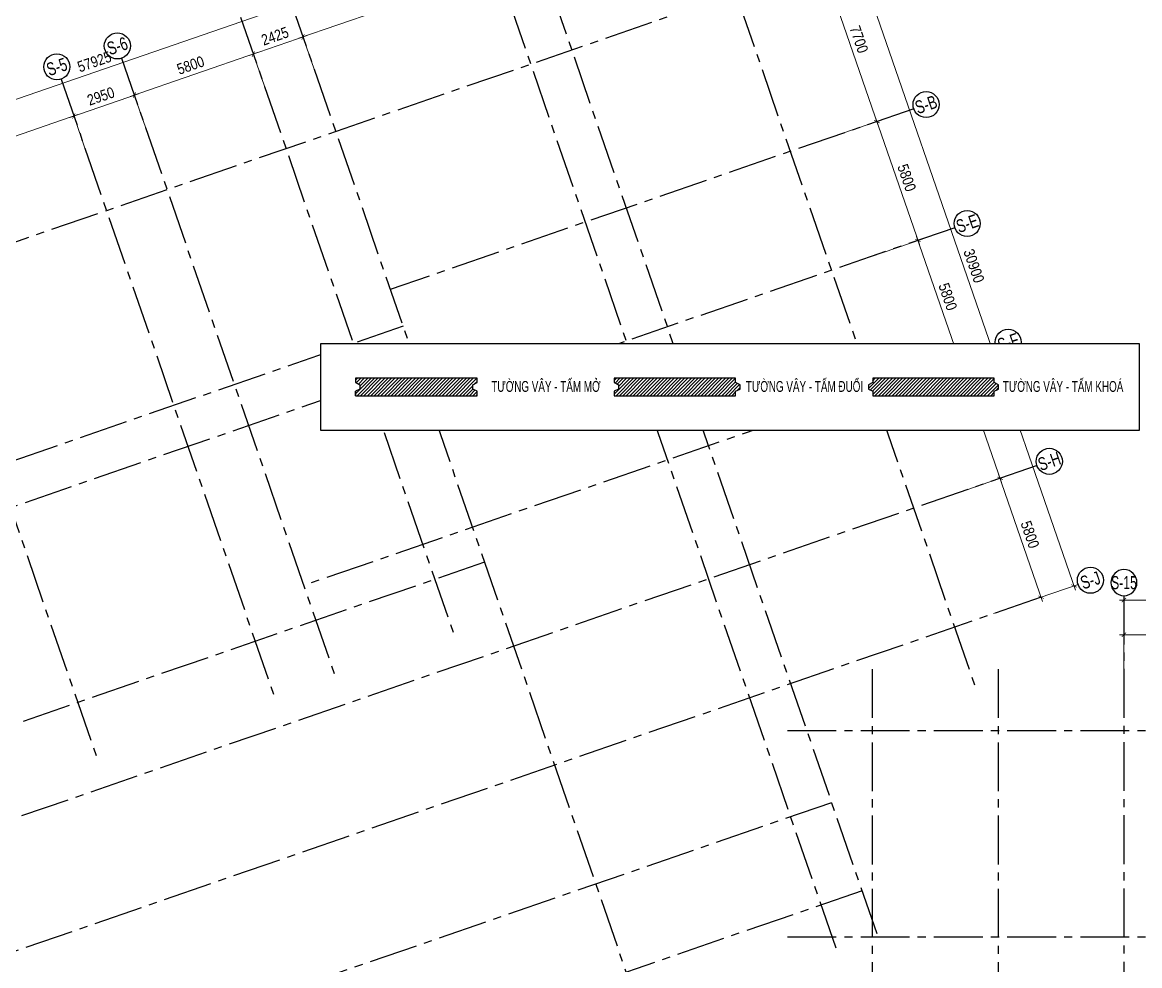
# Model space of a CAD drawing. Header units: millimetres. Extents: x 0 to 837459, y -815537 to -10000.
# Drawn here: x 541964 to 593447, y -519862 to -476374 of the extents above; entities that cross this region are included whole.
import ezdxf
from ezdxf.enums import TextEntityAlignment as Align
from ezdxf.xclip import XClip

# ---------------------------------------------------------------- set-up
doc = ezdxf.new("R2010")
doc.units = ezdxf.units.MM
doc.header["$LTSCALE"] = 100
doc.header["$XCLIPFRAME"] = 0
doc.set_wipeout_variables(frame=1)
doc.header["$PDMODE"] = 32
doc.header["$PDSIZE"] = 2.5
for name, pattern in [('CENTER2', [1.125, 0.75, -0.125, 0.125, -0.125]), ('DASHDOT', [1, 0.5, -0.25, 0, -0.25]), ('DASHED', [4.5, 3, -1.5])]:
    doc.linetypes.add(name, pattern=pattern)
for name, color, linetype in [('ccu11-Betong', 6, 'Continuous'), ('ccu11-Hatch', 250, 'Continuous'), ('ccu11-Khuat', 9, 'DASHED'), ('ccu11-Mb', 8, 'Continuous'), ('ccu11-Text', 31, 'Continuous'), ('ccu11-Thay', 7, 'Continuous'), ('ccu12-Hatch', 250, 'Continuous'), ('ccu12-Truc', 13, 'CENTER2'), ('KT-Dim', 8, 'Continuous'), ('Xref_ST_MBDV Cot vach 30.7.2022|Xref_ST_MBDV Cot vach 30.7.2022|Xref_ST_MBDV Cot vach 30.7.2022|Xref_ST_MBDV Cot vach 30.7.2022|A-GRID-SYM', 50, 'Continuous')]:
    doc.layers.add(name, color=color, linetype=linetype)
doc.layers.add('ccu12-Tencaukien', color=9, linetype='Continuous', lineweight=15)
doc.styles.add('Arial Narrow', font='ARIALN.TTF')
doc.styles.add('ccu11-VnAvantH', font='')
doc.styles.add('HBA-Text', font='GOTHIC.TTF')
doc.styles.get('ccu11-VnAvantH').set_extended_font_data('.VnAvantH')
doc.dimstyles.new('ccu12-200', dxfattribs={"dimscale": 200, "dimtxt": 2.5, "dimasz": 1, "dimexe": 1, "dimexo": 2, "dimgap": 1, "dimtad": 1, "dimdec": 0, "dimdsep": 46, "dimtxsty": 'Arial Narrow', "dimblk": 'ARCHTICK', "dimcen": -1, "dimdle": 1, "dimclrd": 256, "dimclre": 256, "dimclrt": 3, "dimadec": 0, "dimazin": 2, "dimtfac": 0.1, "dimtdec": 0, "dimtmove": 0, "dimatfit": 1, "dimldrblk": 'ARCHTICK', "dimfxl": 1, "dimtvp": 0.833333, "dimtolj": 1, "dimtzin": 12, "dimarcsym": 0})

# ---------------------------------------------------------------- blocks, each defined once
blk = doc.blocks.new('_ARCHTICK')
at = {"color": 0, "linetype": 'ByBlock', "const_width": 0.15}
blk.add_lwpolyline([(-0.5, -0.5), (0.5, 0.5)], dxfattribs=at)
blk = doc.blocks.new('*D139')
at = {"layer": 'Defpoints', "color": 0, "transparency": 16777216}
for p in [(369540, -50987), (374002, -55583), (371432, -56470, 0)]:
    blk.add_point(p, dxfattribs=at)
at = {"layer": 'KT-Dim', "lineweight": -2, "transparency": 16777216}
for p, q in [((372044, -49911), (374067, -55772)), ((369918, -50857), (372298, -50035)), ((371810, -56339), (374191, -55518))]:
    blk.add_line(p, q, dxfattribs=at)
at = {"layer": 'KT-Dim', "lineweight": -2, "transparency": 16777216, "xscale": 200, "yscale": 200, "zscale": 200}
for p, rotation in [((372109, -50100), 109.047107476038), ((374002, -55583), 289.047107476038)]:
    blk.add_blockref('_ARCHTICK', p, dxfattribs=dict(at, rotation=rotation))
at = {"layer": 'KT-Dim', "color": 3, "transparency": 16777216, "insert": (373486, -52693), "char_height": 500, "attachment_point": 5, "rotation": 289.0471, "style": 'Arial Narrow'}
blk.add_mtext('\\A1;5800', dxfattribs=at)
blk = doc.blocks.new('*D140')
at = {"layer": 'Defpoints', "color": 0, "transparency": 16777216}
for p in [(367648, -45505, 0), (372110, -50100), (369540, -50987)]:
    blk.add_point(p, dxfattribs=at)
at = {"layer": 'KT-Dim', "lineweight": -2, "transparency": 16777216}
for p, q in [((368026, -45374), (370406, -44552)), ((370151, -44429), (372175, -50289)), ((369918, -50857), (372299, -50035))]:
    blk.add_line(p, q, dxfattribs=at)
at = {"layer": 'KT-Dim', "lineweight": -2, "transparency": 16777216, "xscale": 200, "yscale": 200, "zscale": 200}
for p, rotation in [((370217, -44618), 109.047107476038), ((372110, -50100), 289.047107476038)]:
    blk.add_blockref('_ARCHTICK', p, dxfattribs=dict(at, rotation=rotation))
at = {"layer": 'KT-Dim', "color": 3, "transparency": 16777216, "insert": (371593, -47210), "char_height": 500, "attachment_point": 5, "rotation": 289.0471, "style": 'Arial Narrow'}
blk.add_mtext('\\A1;5800', dxfattribs=at)
blk = doc.blocks.new('*D144')
at = {"layer": 'Defpoints', "color": 0, "transparency": 16777216}
for p in [(371433, -56470, 0), (375894, -61065), (373325, -61952, 0)]:
    blk.add_point(p, dxfattribs=at)
at = {"layer": 'KT-Dim', "lineweight": -2, "transparency": 16777216}
for p, q in [((371811, -56339), (374191, -55518)), ((373936, -55394), (375960, -61254)), ((373703, -61822), (376084, -61000))]:
    blk.add_line(p, q, dxfattribs=at)
at = {"layer": 'KT-Dim', "lineweight": -2, "transparency": 16777216, "xscale": 200, "yscale": 200, "zscale": 200}
for p, rotation in [((374002, -55583), 109.047107476038), ((375894, -61065), 289.047107476038)]:
    blk.add_blockref('_ARCHTICK', p, dxfattribs=dict(at, rotation=rotation))
at = {"layer": 'KT-Dim', "color": 3, "transparency": 16777216, "insert": (375378, -58176), "char_height": 500, "attachment_point": 5, "rotation": 289.0471, "style": 'Arial Narrow'}
blk.add_mtext('\\A1;5800', dxfattribs=at)
blk = doc.blocks.new('*D145')
at = {"layer": 'Defpoints', "color": 0, "transparency": 16777216}
for p in [(373326, -61952, 0), (377787, -66548), (375218, -67435, 0)]:
    blk.add_point(p, dxfattribs=at)
at = {"layer": 'KT-Dim', "lineweight": -2, "transparency": 16777216}
for p, q in [((373704, -61822), (376084, -61000)), ((375829, -60876), (377853, -66737)), ((375596, -67304), (377976, -66483))]:
    blk.add_line(p, q, dxfattribs=at)
at = {"layer": 'KT-Dim', "lineweight": -2, "transparency": 16777216, "xscale": 200, "yscale": 200, "zscale": 200}
for p, rotation in [((375894, -61065), 109.047107476038), ((377787, -66548), 289.047107476038)]:
    blk.add_blockref('_ARCHTICK', p, dxfattribs=dict(at, rotation=rotation))
at = {"layer": 'KT-Dim', "color": 3, "transparency": 16777216, "insert": (377271, -63658), "char_height": 500, "attachment_point": 5, "rotation": 289.0471, "style": 'Arial Narrow'}
blk.add_mtext('\\A1;5800', dxfattribs=at)
blk = doc.blocks.new('GRID-SYM-flat-91')
at = {"layer": 'Xref_ST_MBDV Cot vach 30.7.2022|Xref_ST_MBDV Cot vach 30.7.2022|Xref_ST_MBDV Cot vach 30.7.2022|Xref_ST_MBDV Cot vach 30.7.2022|A-GRID-SYM'}
blk.add_circle((0, 0, 0), 900, dxfattribs=at)
at = {"layer": 'Xref_ST_MBDV Cot vach 30.7.2022|Xref_ST_MBDV Cot vach 30.7.2022|Xref_ST_MBDV Cot vach 30.7.2022|Xref_ST_MBDV Cot vach 30.7.2022|A-GRID-SYM', "style": 'HBA-Text'}
blk.add_attdef('GRID', text='', height=900, rotation=19.04714, dxfattribs=at).set_placement((0, 0, 0), align=Align.MIDDLE_CENTER)
blk = doc.blocks.new('GRID-SYM-flat-103')
at = {"layer": 'Xref_ST_MBDV Cot vach 30.7.2022|Xref_ST_MBDV Cot vach 30.7.2022|Xref_ST_MBDV Cot vach 30.7.2022|Xref_ST_MBDV Cot vach 30.7.2022|A-GRID-SYM'}
blk.add_circle((0, 0, 0), 900, dxfattribs=at)
at = {"layer": 'Xref_ST_MBDV Cot vach 30.7.2022|Xref_ST_MBDV Cot vach 30.7.2022|Xref_ST_MBDV Cot vach 30.7.2022|Xref_ST_MBDV Cot vach 30.7.2022|A-GRID-SYM', "style": 'HBA-Text'}
blk.add_attdef('GRID', text='', height=900, rotation=19.04714, dxfattribs=at).set_placement((0, 0, 0), align=Align.MIDDLE_CENTER)
blk = doc.blocks.new('*D118')
at = {"layer": 'Defpoints', "color": 0, "transparency": 16777216}
for p in [(333214, -44363), (333962, -46528), (325785, -49351)]:
    blk.add_point(p, dxfattribs=at)
at = {"layer": 'KT-Dim', "lineweight": -2, "transparency": 16777216}
for p, q in [((333831, -46150), (333149, -44174)), ((324849, -47251), (333403, -44298)), ((325655, -48973), (324972, -46997))]:
    blk.add_line(p, q, dxfattribs=at)
at = {"layer": 'KT-Dim', "lineweight": -2, "transparency": 16777216, "xscale": 200, "yscale": 200, "zscale": 200}
for p, rotation in [((333214, -44363), 19.04713796363416), ((325038, -47186), 199.0471379636342)]:
    blk.add_blockref('_ARCHTICK', p, dxfattribs=dict(at, rotation=rotation))
at = {"layer": 'KT-Dim', "color": 3, "transparency": 16777216, "insert": (328977, -45344), "char_height": 500, "attachment_point": 5, "rotation": 19.0471, "style": 'Arial Narrow'}
blk.add_mtext('\\A1;8650', dxfattribs=at)
blk = doc.blocks.new('*D119')
at = {"layer": 'Defpoints', "color": 0, "transparency": 16777216}
for p in [(336003, -43400), (336750, -45566), (333962, -46528)]:
    blk.add_point(p, dxfattribs=at)
at = {"layer": 'KT-Dim', "lineweight": -2, "transparency": 16777216}
for p, q in [((336620, -45188), (335937, -43211)), ((333025, -44428), (336192, -43335)), ((333831, -46150), (333149, -44174))]:
    blk.add_line(p, q, dxfattribs=at)
at = {"layer": 'KT-Dim', "lineweight": -2, "transparency": 16777216, "xscale": 200, "yscale": 200, "zscale": 200}
for p, rotation in [((336003, -43400), 19.04713796363416), ((333214, -44363), 199.0471379636342)]:
    blk.add_blockref('_ARCHTICK', p, dxfattribs=dict(at, rotation=rotation))
at = {"layer": 'KT-Dim', "color": 3, "transparency": 16777216, "insert": (334460, -43451), "char_height": 500, "attachment_point": 5, "rotation": 19.0471, "style": 'Arial Narrow'}
blk.add_mtext('\\A1;2950', dxfattribs=at)
blk = doc.blocks.new('*D120')
at = {"layer": 'Defpoints', "color": 0, "transparency": 16777216}
for p in [(341485, -41507), (342233, -43673), (336750, -45566)]:
    blk.add_point(p, dxfattribs=at)
at = {"layer": 'KT-Dim', "lineweight": -2, "transparency": 16777216}
for p, q in [((335814, -43466), (341674, -41442)), ((342102, -43295), (341420, -41318)), ((336620, -45188), (335937, -43211))]:
    blk.add_line(p, q, dxfattribs=at)
at = {"layer": 'KT-Dim', "lineweight": -2, "transparency": 16777216, "xscale": 200, "yscale": 200, "zscale": 200}
for p, rotation in [((341485, -41507), 19.04713796363416), ((336003, -43400), 199.0471379636342)]:
    blk.add_blockref('_ARCHTICK', p, dxfattribs=dict(at, rotation=rotation))
at = {"layer": 'KT-Dim', "color": 3, "transparency": 16777216, "insert": (338595, -42023), "char_height": 500, "attachment_point": 5, "rotation": 19.0471, "style": 'Arial Narrow'}
blk.add_mtext('\\A1;5800', dxfattribs=at)
blk = doc.blocks.new('*D121')
at = {"layer": 'Defpoints', "color": 0, "transparency": 16777216}
for p in [(343777, -40716), (344525, -42881), (342233, -43673)]:
    blk.add_point(p, dxfattribs=at)
at = {"layer": 'KT-Dim', "lineweight": -2, "transparency": 16777216}
for p, q in [((341296, -41573), (343966, -40651)), ((344394, -42503), (343712, -40527)), ((342102, -43295), (341420, -41318))]:
    blk.add_line(p, q, dxfattribs=at)
at = {"layer": 'KT-Dim', "lineweight": -2, "transparency": 16777216, "xscale": 200, "yscale": 200, "zscale": 200}
for p, rotation in [((343777, -40716), 19.04713796363416), ((341485, -41507), 199.0471379636342)]:
    blk.add_blockref('_ARCHTICK', p, dxfattribs=dict(at, rotation=rotation))
at = {"layer": 'KT-Dim', "color": 3, "transparency": 16777216, "insert": (342483, -40681), "char_height": 500, "attachment_point": 5, "rotation": 19.0471, "style": 'Arial Narrow'}
blk.add_mtext('\\A1;2425', dxfattribs=at)
blk = doc.blocks.new('*D122')
at = {"layer": 'Defpoints', "color": 0, "transparency": 16777216}
for p in [(352757, -37616), (353505, -39781), (344525, -42881)]:
    blk.add_point(p, dxfattribs=at)
at = {"layer": 'KT-Dim', "lineweight": -2, "transparency": 16777216}
for p, q in [((343588, -40781), (352946, -37550)), ((353374, -39403), (352692, -37427)), ((344394, -42503), (343712, -40527))]:
    blk.add_line(p, q, dxfattribs=at)
at = {"layer": 'KT-Dim', "lineweight": -2, "transparency": 16777216, "xscale": 200, "yscale": 200, "zscale": 200}
for p, rotation in [((352757, -37616), 19.04713796363416), ((343777, -40716), 199.0471379636342)]:
    blk.add_blockref('_ARCHTICK', p, dxfattribs=dict(at, rotation=rotation))
at = {"layer": 'KT-Dim', "color": 3, "transparency": 16777216, "insert": (348119, -38736), "char_height": 500, "attachment_point": 5, "rotation": 19.0471, "style": 'Arial Narrow'}
blk.add_mtext('\\A1;9500', dxfattribs=at)
blk = doc.blocks.new('*D125')
at = {"layer": 'Defpoints', "color": 0, "transparency": 16777216}
for p in [(363163, -37115), (306934, -51743), (308410, -56019, 0)]:
    blk.add_point(p, dxfattribs=at)
at = {"layer": 'KT-Dim', "lineweight": -2, "transparency": 16777216}
for p, q in [((361876, -32774), (306745, -51809)), ((363033, -36737), (361622, -32650)), ((308280, -55641), (306869, -51554))]:
    blk.add_line(p, q, dxfattribs=at)
at = {"layer": 'KT-Dim', "lineweight": -2, "transparency": 16777216, "xscale": 200, "yscale": 200, "zscale": 200}
for p, rotation in [((361687, -32839), 19.0477163778953), ((306934, -51743), 199.0477163778953)]:
    blk.add_blockref('_ARCHTICK', p, dxfattribs=dict(at, rotation=rotation))
at = {"layer": 'KT-Dim', "color": 3, "transparency": 16777216, "insert": (334162, -41861), "char_height": 500, "attachment_point": 5, "rotation": 19.0477, "style": 'Arial Narrow'}
blk.add_mtext('\\A1;57925', dxfattribs=at)
blk = doc.blocks.new('*D126')
at = {"layer": 'Defpoints', "color": 0, "transparency": 16777216}
for p in [(366647, -37704, 0), (379300, -66026), (376730, -66913, 0)]:
    blk.add_point(p, dxfattribs=at)
at = {"layer": 'KT-Dim', "lineweight": -2, "transparency": 16777216}
for p, q in [((367025, -37574), (369405, -36752)), ((369150, -36628), (379365, -66215)), ((377108, -66782), (379489, -65960))]:
    blk.add_line(p, q, dxfattribs=at)
at = {"layer": 'KT-Dim', "lineweight": -2, "transparency": 16777216, "xscale": 200, "yscale": 200, "zscale": 200}
for p, rotation in [((369216, -36817), 109.047107476038), ((379300, -66026), 289.047107476038)]:
    blk.add_blockref('_ARCHTICK', p, dxfattribs=dict(at, rotation=rotation))
at = {"layer": 'KT-Dim', "color": 3, "transparency": 16777216, "insert": (374688, -51273), "char_height": 500, "attachment_point": 5, "rotation": 289.0471, "style": 'Arial Narrow'}
blk.add_mtext('\\A1;30900', dxfattribs=at)
blk = doc.blocks.new('*D127')
at = {"layer": 'Defpoints', "color": 0, "transparency": 16777216}
for p in [(367704, -37339), (366647, -37704), (367648, -45505)]:
    blk.add_point(p, dxfattribs=at)
at = {"layer": 'KT-Dim', "lineweight": -2, "transparency": 16777216}
for p, q in [((367025, -37574), (367893, -37274)), ((370282, -44807), (367639, -37150)), ((368026, -45374), (370406, -44552))]:
    blk.add_line(p, q, dxfattribs=at)
at = {"layer": 'KT-Dim', "lineweight": -2, "transparency": 16777216, "xscale": 200, "yscale": 200, "zscale": 200}
for p, rotation in [((367704, -37339), 109.047107476038), ((370217, -44618), 289.047107476038)]:
    blk.add_blockref('_ARCHTICK', p, dxfattribs=dict(at, rotation=rotation))
at = {"layer": 'KT-Dim', "color": 3, "transparency": 16777216, "insert": (369391, -40830), "char_height": 500, "attachment_point": 5, "rotation": 289.0471, "style": 'Arial Narrow'}
blk.add_mtext('\\A1;7700', dxfattribs=at)
blk = doc.blocks.new('*D128')
at = {"layer": 'Defpoints', "color": 0, "transparency": 16777216}
for p in [(390299, -68275), (381599, -71082, 0), (390299, -71118, 0)]:
    blk.add_point(p, dxfattribs=at)
at = {"layer": 'KT-Dim', "lineweight": -2, "transparency": 16777216}
for p, q in [((381399, -68275), (390499, -68275)), ((381599, -70682), (381599, -68075)), ((390299, -70718), (390299, -68075))]:
    blk.add_line(p, q, dxfattribs=at)
at = {"layer": 'KT-Dim', "lineweight": -2, "transparency": 16777216, "xscale": 200, "yscale": 200, "zscale": 200, "rotation": 180}
blk.add_blockref('_ARCHTICK', (381599, -68275), dxfattribs=at)
at = {"layer": 'KT-Dim', "lineweight": -2, "transparency": 16777216, "xscale": 200, "yscale": 200, "zscale": 200}
blk.add_blockref('_ARCHTICK', (390299, -68275), dxfattribs=at)
at = {"layer": 'KT-Dim', "color": 3, "transparency": 16777216, "insert": (385949, -67819), "char_height": 500, "attachment_point": 5, "style": 'Arial Narrow'}
blk.add_mtext('\\A1;8700', dxfattribs=at)
blk = doc.blocks.new('*D132')
at = {"layer": 'Defpoints', "color": 0, "transparency": 16777216}
for p in [(409199, -66675), (381599, -70845), (409199, -70845)]:
    blk.add_point(p, dxfattribs=at)
at = {"layer": 'KT-Dim', "lineweight": -2, "transparency": 16777216}
for p, q in [((381399, -66675), (409399, -66675)), ((381599, -70445), (381599, -66475)), ((409199, -70445), (409199, -66475))]:
    blk.add_line(p, q, dxfattribs=at)
at = {"layer": 'KT-Dim', "lineweight": -2, "transparency": 16777216, "xscale": 200, "yscale": 200, "zscale": 200, "rotation": 180}
blk.add_blockref('_ARCHTICK', (381599, -66675), dxfattribs=at)
at = {"layer": 'KT-Dim', "lineweight": -2, "transparency": 16777216, "xscale": 200, "yscale": 200, "zscale": 200}
blk.add_blockref('_ARCHTICK', (409199, -66675), dxfattribs=at)
at = {"layer": 'KT-Dim', "color": 3, "transparency": 16777216, "insert": (395399, -66219), "char_height": 500, "attachment_point": 5, "style": 'Arial Narrow'}
blk.add_mtext('\\A1;27600', dxfattribs=at)
blk = doc.blocks.new('GRID-SYM-flat-73')
at = {"layer": 'Xref_ST_MBDV Cot vach 30.7.2022|Xref_ST_MBDV Cot vach 30.7.2022|Xref_ST_MBDV Cot vach 30.7.2022|Xref_ST_MBDV Cot vach 30.7.2022|A-GRID-SYM'}
blk.add_circle((0, 0, 0), 900, dxfattribs=at)
at = {"layer": 'Xref_ST_MBDV Cot vach 30.7.2022|Xref_ST_MBDV Cot vach 30.7.2022|Xref_ST_MBDV Cot vach 30.7.2022|Xref_ST_MBDV Cot vach 30.7.2022|A-GRID-SYM', "style": 'HBA-Text'}
blk.add_attdef('GRID', text='', height=900, rotation=359.63025, dxfattribs=at).set_placement((0, 0, 0), align=Align.MIDDLE_CENTER)
blk = doc.blocks.new('Grid-ST-flat-3')
at = {"layer": 'ccu12-Truc', "ltscale": 30}
for p, q in [((361622.2, -32650.9), (374729.9, -70616.8)), ((354060.2, -35261.7), (370215.9, -82056.1)), ((352169.7, -35914.4), (368325.4, -82708.8)), ((369404.7, -36752.1), (304555.5, -59141.2)), ((343189.8, -39014.7), (361219.3, -91236.4)), ((340897.6, -39806), (350734.5, -68298.1)), ((335415.2, -41698.9), (345252, -70191)), ((332626.7, -42661.6), (342463.5, -71153.7)), ((371917.5, -44030.6), (347796.7, -52358.2)), ((324450.3, -45484.5), (334287.1, -73976.6)), ((373810.3, -49513), (349695.2, -57838.7)), ((348389.9, -54057.7), (307655.7, -68121.1)), ((375703.1, -54995.5), (343807.6, -66007.3)), ((349042.6, -55948.2), (308308.4, -70011.6)), ((377595.9, -60477.9), (312746.7, -82867)), ((352142.8, -64928.1), (311408.7, -78991.5)), ((377787.3, -66547.8), (314639.5, -88349.4)), ((381599.4, -66474.8), (381599.4, -104409.6)), ((369999.4, -69862.9), (369999.4, -104409.6)), ((375799.4, -69862.9), (375799.4, -104409.6)), ((366096.2, -72696.3), (425824, -72696.3)), ((368131.1, -76017.5), (316532.3, -93831.9)), ((369534.4, -80082.1), (317935.6, -97896.5)), ((366096.2, -82196.3), (425824, -82196.3))]:
    blk.add_line(p, q, dxfattribs=at)
at = {"layer": 'KT-Dim'}
ref = blk.add_blockref('GRID-SYM-flat-103', (335219.3, -41131.7, 0), dxfattribs=dict(at, xscale=0.6666666666666666, yscale=0.6666666666666666, zscale=0.6666666666666666))
ref.add_attrib('GRID', 'S-6', dxfattribs={"layer": 'Xref_ST_MBDV Cot vach 30.7.2022|Xref_ST_MBDV Cot vach 30.7.2022|Xref_ST_MBDV Cot vach 30.7.2022|Xref_ST_MBDV Cot vach 30.7.2022|A-GRID-SYM', "height": 600, "rotation": 19, "style": 'HBA-Text', "width": 0.75}).set_placement((335219.3, -41131.7, 0), align=Align.MIDDLE_CENTER)
ref = blk.add_blockref('GRID-SYM-flat-103', (332430.9, -42094.4, 0), dxfattribs=dict(at, xscale=0.6666666666666666, yscale=0.6666666666666666, zscale=0.6666666666666666))
ref.add_attrib('GRID', 'S-5', dxfattribs={"layer": 'Xref_ST_MBDV Cot vach 30.7.2022|Xref_ST_MBDV Cot vach 30.7.2022|Xref_ST_MBDV Cot vach 30.7.2022|Xref_ST_MBDV Cot vach 30.7.2022|A-GRID-SYM', "height": 600, "rotation": 19, "style": 'HBA-Text', "width": 0.75}).set_placement((332430.9, -42094.4, 0), align=Align.MIDDLE_CENTER)
ref = blk.add_blockref('GRID-SYM-flat-103', (372484.7, -43834.8, 0), dxfattribs=dict(at, xscale=0.6666666666666666, yscale=0.6666666666666666, zscale=0.6666666666666666))
ref.add_attrib('GRID', 'S-B', dxfattribs={"layer": 'Xref_ST_MBDV Cot vach 30.7.2022|Xref_ST_MBDV Cot vach 30.7.2022|Xref_ST_MBDV Cot vach 30.7.2022|Xref_ST_MBDV Cot vach 30.7.2022|A-GRID-SYM', "height": 600, "rotation": 19, "style": 'HBA-Text', "width": 0.75}).set_placement((372484.7, -43834.8, 0), align=Align.MIDDLE_CENTER)
ref = blk.add_blockref('GRID-SYM-flat-103', (374377.5, -49317.2, 0), dxfattribs=dict(at, xscale=0.6666666666666666, yscale=0.6666666666666666, zscale=0.6666666666666666))
ref.add_attrib('GRID', 'S-E', dxfattribs={"layer": 'Xref_ST_MBDV Cot vach 30.7.2022|Xref_ST_MBDV Cot vach 30.7.2022|Xref_ST_MBDV Cot vach 30.7.2022|Xref_ST_MBDV Cot vach 30.7.2022|A-GRID-SYM', "height": 600, "rotation": 19, "style": 'HBA-Text', "width": 0.75}).set_placement((374377.5, -49317.2, 0), align=Align.MIDDLE_CENTER)
ref = blk.add_blockref('GRID-SYM-flat-103', (376267.4, -54791.3, 0), dxfattribs=dict(at, xscale=0.6666666666666666, yscale=0.6666666666666666, zscale=0.6666666666666666))
ref.add_attrib('GRID', 'S-F', dxfattribs={"layer": 'Xref_ST_MBDV Cot vach 30.7.2022|Xref_ST_MBDV Cot vach 30.7.2022|Xref_ST_MBDV Cot vach 30.7.2022|Xref_ST_MBDV Cot vach 30.7.2022|A-GRID-SYM', "height": 600, "rotation": 19, "style": 'HBA-Text', "width": 0.75}).set_placement((376267.4, -54791.3, 0), align=Align.MIDDLE_CENTER)
ref = blk.add_blockref('GRID-SYM-flat-103', (378163.1, -60282.1, 0), dxfattribs=dict(at, xscale=0.6666666666666666, yscale=0.6666666666666666, zscale=0.6666666666666666))
ref.add_attrib('GRID', 'S-H', dxfattribs={"layer": 'Xref_ST_MBDV Cot vach 30.7.2022|Xref_ST_MBDV Cot vach 30.7.2022|Xref_ST_MBDV Cot vach 30.7.2022|Xref_ST_MBDV Cot vach 30.7.2022|A-GRID-SYM', "height": 600, "rotation": 19, "style": 'HBA-Text', "width": 0.75}).set_placement((378163.1, -60282.1, 0), align=Align.MIDDLE_CENTER)
ref = blk.add_blockref('GRID-SYM-flat-91', (380055.9, -65764.6, 0), dxfattribs=dict(at, xscale=0.6666666666666666, yscale=0.6666666666666666, zscale=0.6666666666666666))
ref.add_attrib('GRID', 'S-J', dxfattribs={"layer": 'Xref_ST_MBDV Cot vach 30.7.2022|Xref_ST_MBDV Cot vach 30.7.2022|Xref_ST_MBDV Cot vach 30.7.2022|Xref_ST_MBDV Cot vach 30.7.2022|A-GRID-SYM', "height": 600, "rotation": 19, "style": 'HBA-Text', "width": 0.75}).set_placement((380055.9, -65764.6, 0), align=Align.MIDDLE_CENTER)
ref = blk.add_blockref('GRID-SYM-flat-73', (381602.8, -65874.8, 0), dxfattribs=dict(at, xscale=-0.6666666666666665, yscale=0.6666666666666665, zscale=0.6666666666666665, rotation=179.6748020054017))
ref.add_attrib('GRID', 'S-15', dxfattribs={"layer": 'Xref_ST_MBDV Cot vach 30.7.2022|Xref_ST_MBDV Cot vach 30.7.2022|Xref_ST_MBDV Cot vach 30.7.2022|Xref_ST_MBDV Cot vach 30.7.2022|A-GRID-SYM', "height": 600, "style": 'HBA-Text', "width": 0.7}).set_placement((381602.8, -65874.8, 0), align=Align.MIDDLE_CENTER)
dim = blk.add_aligned_dim(p1=(363163.5, -37115.1), p2=(308410.2, -56019.2, 0), distance=-4523.4, dimstyle='ccu12-200', dxfattribs=at)
dim.commit()
dim.dimension.update_dxf_attribs({"geometry": '*D125', "text_midpoint": (334162.1, -41861.1)})
for base, p1, p2, angle, picture, middle in [((379299.7, -66025.7, 0), (366646.9, -37704.3), (376730.3, -66912.7, 0), 109.04711, '*D126', (374688, -51272.9, 0)), ((352757.1, -37615.8), (344524.9, -42881.5), (353504.7, -39781.2), 19.04714, '*D122', (348118.6, -38735.5)), ((367703.9, -37339.3), (367648, -45504.6), (366646.9, -37704.3), 109.04711, '*D127', (369390.7, -40830)), ((343777.2, -40716), (342232.6, -43672.9), (344524.9, -42881.5), 19.04714, '*D121', (342482.5, -40681.4)), ((341485, -41507.4), (336750.2, -45565.7), (342232.6, -43672.9), 19.04714, '*D120', (338595.2, -42023.5)), ((336002.6, -43400.2), (333961.7, -46528.4), (336750.2, -45565.7), 19.04714, '*D119', (334459.7, -43451.2)), ((333214.1, -44363), (325785.3, -49351.3), (333961.7, -46528.4), 19.04714, '*D118', (328977.3, -45344)), ((372109.5, -50100.2, 0), (367648, -45504.6), (369540.2, -50987.3, 0), 109.04711, '*D140', (371593.5, -47210.4, 0)), ((374001.7, -55582.9, 0), (369540.2, -50987.3, 0), (371432.3, -56470), 109.04711, '*D139', (373485.6, -52693.1, 0)), ((375894.5, -61065.4, 0), (371433, -56469.7, 0), (373325.1, -61952.4, 0), 109.04711, '*D144', (375378.4, -58175.5, 0)), ((377787.3, -66547.8, 0), (373325.8, -61952.2), (375217.9, -67434.9, 0), 109.04711, '*D145', (377271.3, -63658, 0))]:
    dim = blk.add_linear_dim(base=base, p1=p1, p2=p2, angle=angle, dimstyle='ccu12-200', dxfattribs=at)
    dim.commit()
    dim.dimension.update_dxf_attribs({"geometry": picture, "text_midpoint": middle})
for base, p1, p2, picture, middle in [((409199.4, -66674.8), (381599.4, -70845.4), (409199.4, -70845.4), '*D132', (395399.4, -66219.5)), ((390299.4, -68274.8, 0), (381599.4, -71082.4), (390299.4, -71118), '*D128', (385949.4, -67819.5, 0))]:
    dim = blk.add_linear_dim(base=base, p1=p1, p2=p2, dimstyle='ccu12-200', dxfattribs=at)
    dim.commit()
    dim.dimension.update_dxf_attribs({"geometry": picture, "text_midpoint": middle})
blk = doc.blocks.new('220830_DWall Plan')
at = {"layer": 'ccu12-Hatch', "ltscale": 0.5}
h = blk.add_hatch(dxfattribs=at)
h.set_pattern_fill('VATLIEU04', color=256, scale=50, pattern_type=2)
h.set_pattern_definition([(50, (-626373.33, 223416.3), (358.63009, -31.37607), [37.5, -412.5]), (355, (-626373.33, 223416.3), (-69.37567, 376.09607), [30, -330]), (100.4514, (-626343.45, 223413.7), (289.25469, 344.71977), [31.8701, -350.57106]), (46.1842, (-626373.33, 223516.3), (533.62052, -82.7595), [56.25, -618.75]), (96.6356, (-626328.87, 223509.4), (467.33135, 487.05894), [47.80514, -525.8565]), (351.1842, (-626373.33, 223516.3), (467.33097, 487.0593), [45, -495]), (21, (-626323.33, 223491.3), (298.45353, -201.30945), [37.5, -412.5]), (326, (-626323.33, 223491.3), (121.65767, 362.57502), [30, -330]), (71.4514, (-626298.46, 223474.54), (420.11131, 161.26525), [31.8701, -350.57106]), (37.5, (-626373.33, 223416.31), (6.079928, 166.446927), [0, -326, 0, -335, 0, -331.25]), (7.5, (-626373.33, 223416.31), (131.53477, 197.205856), [0, -191, 0, -318.5, 0, -126.25]), (327.5, (-626484.83, 223416.31), (266.911218, -11.277436), [0, -125, 0, -390, 0, -517.5]), (317.5, (-626534.83, 223416.31), (291.593085, 50.05249), [0, -162.5, 0, -259, 0, -367.5]), (45, (-626373.33, 223416.31), (-150.26019, 150.26019), []), (45, (-626373.33, 223477.56), (-150.26019, 150.26019), [])])
h.paths.add_polyline_path([(-122510.4, 58795.4), (-122033.7, 56036.3), (-122025.8, 55995.6), (-121435.2, 53258.6), (-121425.6, 53218.3), (-120722.3, 50508.1), (-120711, 50468.2), (-119896.1, 47789.5), (-119883.2, 47750.1), (-118958, 45107.4), (-118943.5, 45068.6), (-117909.8, 42466.4), (-117893.7, 42428.3), (-116753.1, 39871.1), (-116735.4, 39833.7), (-115489.9, 37325.9), (-115470.4, 37288.7), (-113949.2, 34524), (-113926.1, 34484.2), (-112465, 32095.7), (-112442.4, 32060.3), (-110882.3, 29735.2), (-110858.5, 29701.3), (-109203.6, 27442.8), (-109178.4, 27409.9), (-107431.4, 25221.8), (-107404.9, 25189.9), (-105568.8, 23076), (-105541, 23045.3), (-103618.9, 21009.2), (-103589.9, 20979.7), (-101585.2, 19024.9), (-101555, 18996.6), (-99471.1, 17126.5), (-99439.7, 17099.4), (-97280.2, 15317.2), (-97247.7, 15291.5), (-95016.3, 13600.1), (-94982.8, 13575.8), (-92683.3, 11978.3), (-92648.8, 11955.3), (-90285.1, 10454.4), (-90249.7, 10432.9), (-87825.9, 9031.1), (-87789.6, 9011.1), (-85309.8, 7710.8), (-85272.8, 7692.3), (-82741.3, 6495.8), (-82703.5, 6478.9), (-80124.7, 5388.2), (-80086.2, 5372.8), (-77464.5, 4389.8), (-77425.4, 4376.1), (-74765.2, 3502.4), (-74725.6, 3490.3), (-72031.5, 2727.6), (-71991.4, 2717.1), (-69268, 2066.5), (-69227.6, 2057.8), (-66479.6, 1520.5), (-66438.8, 1513.4), (-63670.9, 1090.4), (-63637.2, 1085.8), (-60856.6, 757.2), (-60844.4, 755.8), (-41353.3, -1307), (0, 0), (5993.1, 7667.3), (-23501.3, 144497.8), (-27624.7, 160190.9), (-41845.5, 164209.2), (-48082.3, 159482.1), (-71537, 141587.6), (-77499.2, 137277.8), (-78971.4, 133992.6), (-83075.5, 131026), (-86656.7, 130658.3), (-88925.9, 129018), (-91195.2, 127377.7), (-93464.4, 125737.4), (-93470.8, 125732.8), (-95729.2, 124077.6), (-95757.8, 124056), (-97965.7, 122333.9), (-98004.3, 122302.4), (-100138.8, 120490.2), (-100176.1, 120457.1), (-102233.4, 118557.8), (-102269.3, 118523.2), (-104245.9, 116540.1), (-104280.4, 116504.1), (-106173, 114440.6), (-106205.9, 114403.1), (-108011.2, 112262.8), (-108042.5, 112224.1), (-109757.4, 110010.7), (-109787.1, 109970.7), (-111408.7, 107688), (-111436.7, 107646.8), (-112962, 105298.7), (-112988.3, 105256.4), (-114414.8, 102847), (-114439.3, 102803.6), (-115764.6, 100337.1), (-115787.3, 100292.7), (-117009, 97773.3), (-117029.8, 97728.1), (-118145.9, 95160.1), (-118164.8, 95114), (-119173.3, 92501.9), (-119190.2, 92455.1), (-120089.4, 89803.4), (-120104.4, 89755.9), (-120892.7, 87069.1), (-120905.8, 87021), (-121581.8, 84303.9), (-121592.9, 84255.3), (-122155.5, 81512.4), (-122164.5, 81463.4), (-122612.8, 78699.5), (-122619.8, 78650.1), (-122952.9, 75870), (-122957.9, 75820.4), (-123175.3, 73028.9), (-123178.2, 72978.7), (-123278.4, 70180.4), (-123279.1, 70131.9), (-123266, 67331.9), (-123264.7, 67281.1), (-123132.9, 64484.2), (-123130.1, 64443.1), (-122883.3, 61654), (-122878.8, 61612.8), (-122516.6, 58836.3)])
h.paths.add_polyline_path([(-24474.2, 144265.3), (-28446.7, 159384), (-41638.3, 163111.5), (-47477, 158686.1), (-70940.7, 140784.7), (-76696.2, 136624.4), (-78168.4, 133339.2), (-82706.9, 130058.6), (-86288, 129690.9), (-88340.1, 128207.6), (-88223, 128045.5), (-90492.2, 126405.2), (-92761.4, 124764.9), (-95019.8, 123109.7), (-97227.7, 121387.7), (-99362.1, 119575.4), (-101419.4, 117676.1), (-103396, 115692.9), (-105288.6, 113629.4), (-107093.9, 111489.1), (-108808.8, 109275.7), (-110430.4, 106993.1), (-111955.7, 104645), (-113382.2, 102235.7), (-114707.5, 99769.1), (-115929.2, 97249.7), (-117045.3, 94681.8), (-118053.8, 92069.7), (-118953, 89418), (-119741.3, 86731.3), (-120417.3, 84014.1), (-120980, 81271.2), (-121428.3, 78507.4), (-121761.5, 75727.3), (-121978.9, 72935.7), (-122079.1, 70137.5), (-122066, 67337.5), (-121934.3, 64540.6), (-122134, 64531.2), (-121887.2, 61742.1), (-121525, 58965.6), (-121048.3, 56206.5), (-120457.7, 53469.5), (-119754.3, 50759.3), (-118939.4, 48080.5), (-118014.2, 45437.8), (-116980.4, 42835.6), (-115839.8, 40278.5), (-114594.3, 37770.7), (-113073.1, 35006), (-111612, 32617.5), (-110051.9, 30292.4), (-108396.9, 28033.8), (-106649.9, 25845.7), (-104813.8, 23731.8), (-102891.7, 21695.7), (-100887.1, 19740.8), (-98803.2, 17870.7), (-96643.7, 16088.4), (-94412.2, 14397.1), (-92112.7, 12799.5), (-89749, 11298.5), (-87325.2, 9896.7), (-84845.4, 8596.4), (-82314, 7399.9), (-79735.1, 6309.2), (-77113.4, 5326.2), (-74453.2, 4452.5), (-71759.1, 3689.8), (-69035.7, 3039.2), (-66287.7, 2501.9), (-63519.8, 2078.9), (-60739.2, 1750.2), (-41316.3, -305.3), (-499.5, 984.7), (4916.9, 7914.3)], flags=16)
at = {"layer": 'ccu11-Khuat', "color": 1, "linetype": 'DASHDOT', "ltscale": 18, "const_width": 50}
blk.add_lwpolyline([(-28510.9, 165727.9), (-36919.6, 168632.9), (-48415.2, 159919.9), (-71865, 142029.1), (-95482.1, 124957.6, 0.6850113), (-62162.5, 342.2), (-41373.6, -1857.9), (274.8, -541.6), (6585, 7531.5), (-22966.3, 144625.7)], format="xyb", close=True, dxfattribs=at)
blk.add_blockref('Grid-ST-flat-3', (-415251.1, 99227.9, 0.1))

msp = doc.modelspace()

# ---------------------------------------------------------------- block references
at = {"layer": 'ccu12-Tencaukien'}
ref = msp.add_blockref('220830_DWall Plan', (626373, -535558), dxfattribs=at)
XClip(ref).set_block_clipping_path([(-131661.2359304362, -22322.7323806782), (12318.7632058231, 92474.8859781325)])

# ---------------------------------------------------------------- next in the draw order: wipeouts: each hides what was drawn before it
msp.add_wipeout([(555716, -491185), (593430, -491185), (593430, -495185), (555716, -495185)]).dxf.layer = 'ccu11-Mb'

# ---------------------------------------------------------------- next in the draw order: hatches: boundary and pattern name
at = {"layer": 'ccu11-Hatch'}
h = msp.add_hatch(dxfattribs=at)
h.set_pattern_fill('ANSI31', color=256, scale=888)
h.set_pattern_definition([(45, (984623.43, -234161.53), (-78.488853, 78.488853), [])])
h.paths.add_polyline_path([(557316, -493585), (562916, -493585), (562916, -493385), (562716, -493285), (562716, -493085), (562916, -492985), (562916, -492785), (557316, -492785), (557316, -492985), (557516, -493085), (557516, -493285), (557316, -493385)])
h.paths.add_polyline_path([(581147, -493585), (586747, -493585), (586747, -493385), (586947, -493285), (586947, -493085), (586747, -492985), (586747, -492785), (581147, -492785), (581147, -492985), (580947, -493085), (580947, -493285), (581147, -493385)])
edge = h.paths.add_edge_path()
edge.add_line((569232, -493385), (569231, -493585))
edge.add_line((569231, -493585), (574832, -493585))
edge.add_line((574832, -493585), (574832, -493385))
edge.add_line((574832, -493385), (575032, -493285))
edge.add_line((575032, -493285), (575032, -493085))
edge.add_line((575032, -493085), (574832, -492985))
edge.add_line((574832, -492985), (574832, -492785))
edge.add_line((574832, -492785), (569232, -492785))
edge.add_line((569232, -492785), (569232, -492985))
edge.add_line((569232, -492985), (569432, -493085))
edge.add_line((569432, -493085), (569432, -493285))
edge.add_line((569432, -493285), (569232, -493385))
edge.add_line((569232, -493385), (569232, -493585))

# ---------------------------------------------------------------- next in the draw order: linework, layer by layer
at = {"layer": 'ccu11-Betong'}
for points in [[(557316, -493585), (562916, -493585), (562916, -493385), (562716, -493285), (562716, -493085), (562916, -492985), (562916, -492785), (557316, -492785), (557316, -492985), (557516, -493085), (557516, -493285), (557316, -493385), (557316, -493585)], [(569232, -493385), (569231, -493585), (574832, -493585), (574832, -493385), (575032, -493285), (575032, -493085), (574832, -492985), (574832, -492785), (569232, -492785), (569232, -492985), (569432, -493085), (569432, -493285), (569232, -493385), (569232, -493585)], [(581147, -493585), (586747, -493585), (586747, -493385), (586947, -493285), (586947, -493085), (586747, -492985), (586747, -492785), (581147, -492785), (581147, -492985), (580947, -493085), (580947, -493285), (581147, -493385), (581147, -493585)], [(557316, -493585), (557316, -493385)], [(562917, -493585), (562916, -493385)], [(574831, -493585), (574832, -493385)]]:
    msp.add_lwpolyline(points, dxfattribs=at)
at = {"layer": 'ccu11-Thay'}
msp.add_lwpolyline([(555716, -491185), (593430, -491185), (593430, -495185), (555716, -495185)], close=True, dxfattribs=at)

# ---------------------------------------------------------------- next in the draw order: texts
at = {"layer": 'ccu11-Text', "style": 'ccu11-VnAvantH', "width": 0.68}
for s, p in [('T¦êNG V¢Y - tÊm më', (566089, -493088)), ('T¦êNG V¢Y - tÊm ®uæi', (578004, -493088)), ('T¦êNG V¢Y - tÊm kho¸', (589919, -493088))]:
    msp.add_text(s, height=500, dxfattribs=at).set_placement(p, align=Align.MIDDLE)

doc.saveas('drawing.dxf')
